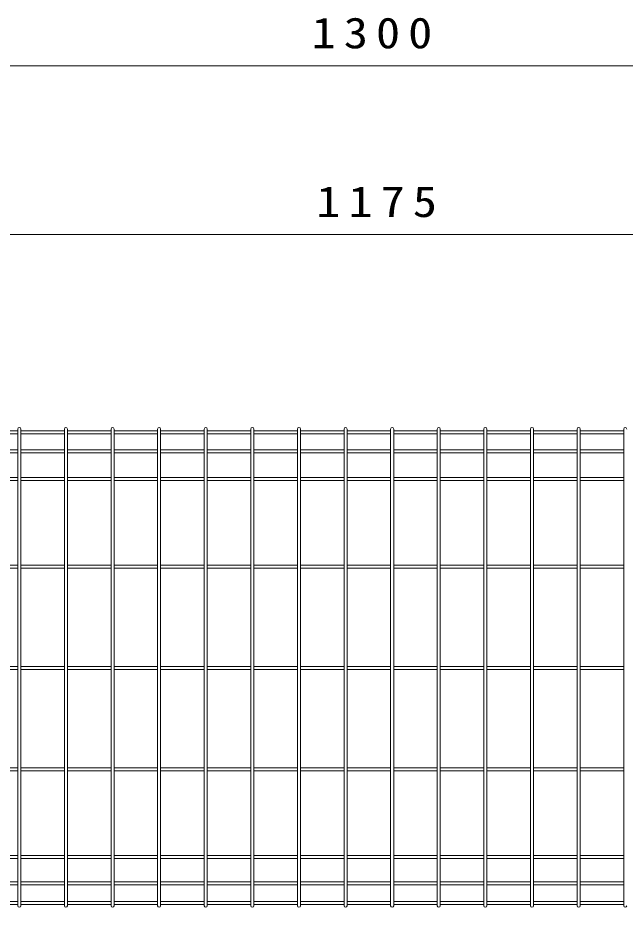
# Model space of a CAD drawing. Units: millimetres on the paper, scale 1:20. Extents: x -385 to 0, y 0 to 267.
# Drawn here: x -262.2 to -226.1, y 118.5 to 171.2 of the extents above; entities that cross this region are included whole.
import ezdxf

# ---------------------------------------------------------------- set-up
doc = ezdxf.new("R2010")
doc.units = ezdxf.units.MM
doc.layers.add('LY_1', color=7, linetype='Continuous', lineweight=13)
doc.styles.add('ＭＳ ゴシック', font='')
doc.styles.get('ＭＳ ゴシック').set_extended_font_data('MS Gothic')

msp = doc.modelspace()

# ---------------------------------------------------------------- linework, layer by layer
at = {"layer": 'LY_1'}
for p, q in [((-273.834, 168.362), (-208.834, 168.362)), ((-270.445, 158.362), (-211.673, 158.362)), ((-264.737, 146.715), (-262.153, 146.715)), ((-262.153, 118.569), (-262.153, 146.825)), ((-261.973, 146.825), (-261.973, 118.569)), ((-261.973, 146.715), (-259.389, 146.715)), ((-259.389, 118.569), (-259.389, 146.825)), ((-259.209, 146.825), (-259.209, 118.569)), ((-259.209, 146.715), (-256.625, 146.715)), ((-256.625, 118.569), (-256.625, 146.825)), ((-256.445, 146.825), (-256.445, 118.569)), ((-256.445, 146.715), (-253.861, 146.715)), ((-253.861, 118.569), (-253.861, 146.825)), ((-253.681, 146.825), (-253.681, 118.569)), ((-253.681, 146.715), (-251.097, 146.715)), ((-251.097, 118.569), (-251.097, 146.825)), ((-250.917, 146.825), (-250.917, 118.569)), ((-250.917, 146.715), (-248.333, 146.715)), ((-248.333, 118.569), (-248.333, 146.825)), ((-248.153, 146.825), (-248.153, 118.569)), ((-248.153, 146.715), (-245.57, 146.715)), ((-245.57, 118.569), (-245.57, 146.825)), ((-245.39, 146.825), (-245.39, 118.569)), ((-245.39, 146.715), (-242.806, 146.715)), ((-242.806, 118.569), (-242.806, 146.825)), ((-242.626, 146.825), (-242.626, 118.569)), ((-242.626, 146.715), (-240.042, 146.715)), ((-240.042, 118.569), (-240.042, 146.825)), ((-239.862, 146.825), (-239.862, 118.569)), ((-239.862, 146.715), (-237.278, 146.715)), ((-237.278, 118.569), (-237.278, 146.825)), ((-237.098, 146.825), (-237.098, 118.569)), ((-237.098, 146.715), (-234.514, 146.715)), ((-234.514, 118.569), (-234.514, 146.825)), ((-234.334, 146.825), (-234.334, 118.569)), ((-234.334, 146.715), (-231.75, 146.715)), ((-231.75, 118.569), (-231.75, 146.825)), ((-231.57, 146.825), (-231.57, 118.569)), ((-231.57, 146.715), (-228.986, 146.715)), ((-228.986, 118.569), (-228.986, 146.825)), ((-228.806, 146.825), (-228.806, 118.569)), ((-228.806, 146.715), (-226.222, 146.715)), ((-226.222, 118.569), (-226.222, 146.825)), ((-264.737, 146.535), (-262.153, 146.535)), ((-261.973, 146.535), (-259.389, 146.535)), ((-259.209, 146.535), (-256.625, 146.535)), ((-256.445, 146.535), (-253.861, 146.535)), ((-253.681, 146.535), (-251.097, 146.535)), ((-250.917, 146.535), (-248.333, 146.535)), ((-248.153, 146.535), (-245.57, 146.535)), ((-245.39, 146.535), (-242.806, 146.535)), ((-242.626, 146.535), (-240.042, 146.535)), ((-239.862, 146.535), (-237.278, 146.535)), ((-237.098, 146.535), (-234.514, 146.535)), ((-234.334, 146.535), (-231.75, 146.535)), ((-231.57, 146.535), (-228.986, 146.535)), ((-228.806, 146.535), (-226.222, 146.535)), ((-264.737, 145.585), (-262.153, 145.585)), ((-261.973, 145.585), (-259.389, 145.585)), ((-259.209, 145.585), (-256.625, 145.585)), ((-256.445, 145.585), (-253.861, 145.585)), ((-253.681, 145.585), (-251.097, 145.585)), ((-250.917, 145.585), (-248.333, 145.585)), ((-248.153, 145.585), (-245.57, 145.585)), ((-245.39, 145.585), (-242.806, 145.585)), ((-242.626, 145.585), (-240.042, 145.585)), ((-239.862, 145.585), (-237.278, 145.585)), ((-237.098, 145.585), (-234.514, 145.585)), ((-234.334, 145.585), (-231.75, 145.585)), ((-231.57, 145.585), (-228.986, 145.585)), ((-228.806, 145.585), (-226.222, 145.585)), ((-264.737, 145.405), (-262.153, 145.405)), ((-261.973, 145.405), (-259.389, 145.405)), ((-259.209, 145.405), (-256.625, 145.405)), ((-256.445, 145.405), (-253.861, 145.405)), ((-253.681, 145.405), (-251.097, 145.405)), ((-250.917, 145.405), (-248.333, 145.405)), ((-248.153, 145.405), (-245.57, 145.405)), ((-245.39, 145.405), (-242.806, 145.405)), ((-242.626, 145.405), (-240.042, 145.405)), ((-239.862, 145.405), (-237.278, 145.405)), ((-237.098, 145.405), (-234.514, 145.405)), ((-234.334, 145.405), (-231.75, 145.405)), ((-231.57, 145.405), (-228.986, 145.405)), ((-228.806, 145.405), (-226.222, 145.405)), ((-264.737, 143.95), (-262.153, 143.95)), ((-261.973, 143.95), (-259.389, 143.95)), ((-259.209, 143.95), (-256.625, 143.95)), ((-256.445, 143.95), (-253.861, 143.95)), ((-253.681, 143.95), (-251.097, 143.95)), ((-250.917, 143.95), (-248.333, 143.95)), ((-248.153, 143.95), (-245.57, 143.95)), ((-245.39, 143.95), (-242.806, 143.95)), ((-242.626, 143.95), (-240.042, 143.95)), ((-239.862, 143.95), (-237.278, 143.95)), ((-237.098, 143.95), (-234.514, 143.95)), ((-234.334, 143.95), (-231.75, 143.95)), ((-231.57, 143.95), (-228.986, 143.95)), ((-228.806, 143.95), (-226.222, 143.95)), ((-264.737, 143.77), (-262.153, 143.77)), ((-261.973, 143.77), (-259.389, 143.77)), ((-259.209, 143.77), (-256.625, 143.77)), ((-256.445, 143.77), (-253.861, 143.77)), ((-253.681, 143.77), (-251.097, 143.77)), ((-250.917, 143.77), (-248.333, 143.77)), ((-248.153, 143.77), (-245.57, 143.77)), ((-245.39, 143.77), (-242.806, 143.77)), ((-242.626, 143.77), (-240.042, 143.77)), ((-239.862, 143.77), (-237.278, 143.77)), ((-237.098, 143.77), (-234.514, 143.77)), ((-234.334, 143.77), (-231.75, 143.77)), ((-231.57, 143.77), (-228.986, 143.77)), ((-228.806, 143.77), (-226.222, 143.77)), ((-264.737, 138.75), (-262.153, 138.75)), ((-261.973, 138.75), (-259.389, 138.75)), ((-259.209, 138.75), (-256.625, 138.75)), ((-256.445, 138.75), (-253.861, 138.75)), ((-253.681, 138.75), (-251.097, 138.75)), ((-250.917, 138.75), (-248.333, 138.75)), ((-248.153, 138.75), (-245.57, 138.75)), ((-245.39, 138.75), (-242.806, 138.75)), ((-242.626, 138.75), (-240.042, 138.75)), ((-239.862, 138.75), (-237.278, 138.75)), ((-237.098, 138.75), (-234.514, 138.75)), ((-234.334, 138.75), (-231.75, 138.75)), ((-231.57, 138.75), (-228.986, 138.75)), ((-228.806, 138.75), (-226.222, 138.75)), ((-264.737, 138.57), (-262.153, 138.57)), ((-261.973, 138.57), (-259.389, 138.57)), ((-259.209, 138.57), (-256.625, 138.57)), ((-256.445, 138.57), (-253.861, 138.57)), ((-253.681, 138.57), (-251.097, 138.57)), ((-250.917, 138.57), (-248.333, 138.57)), ((-248.153, 138.57), (-245.57, 138.57)), ((-245.39, 138.57), (-242.806, 138.57)), ((-242.626, 138.57), (-240.042, 138.57)), ((-239.862, 138.57), (-237.278, 138.57)), ((-237.098, 138.57), (-234.514, 138.57)), ((-234.334, 138.57), (-231.75, 138.57)), ((-231.57, 138.57), (-228.986, 138.57)), ((-228.806, 138.57), (-226.222, 138.57)), ((-264.737, 132.75), (-262.153, 132.75)), ((-264.737, 132.57), (-262.153, 132.57)), ((-261.973, 132.75), (-259.389, 132.75)), ((-261.973, 132.57), (-259.389, 132.57)), ((-259.209, 132.75), (-256.625, 132.75)), ((-259.209, 132.57), (-256.625, 132.57)), ((-256.445, 132.75), (-253.861, 132.75)), ((-256.445, 132.57), (-253.861, 132.57)), ((-253.681, 132.75), (-251.097, 132.75)), ((-253.681, 132.57), (-251.097, 132.57)), ((-250.917, 132.75), (-248.333, 132.75)), ((-250.917, 132.57), (-248.333, 132.57)), ((-248.153, 132.75), (-245.57, 132.75)), ((-248.153, 132.57), (-245.57, 132.57)), ((-245.39, 132.75), (-242.806, 132.75)), ((-245.39, 132.57), (-242.806, 132.57)), ((-242.626, 132.75), (-240.042, 132.75)), ((-242.626, 132.57), (-240.042, 132.57)), ((-239.862, 132.75), (-237.278, 132.75)), ((-239.862, 132.57), (-237.278, 132.57)), ((-237.098, 132.75), (-234.514, 132.75)), ((-237.098, 132.57), (-234.514, 132.57)), ((-234.334, 132.75), (-231.75, 132.75)), ((-234.334, 132.57), (-231.75, 132.57)), ((-231.57, 132.75), (-228.986, 132.75)), ((-231.57, 132.57), (-228.986, 132.57)), ((-228.806, 132.75), (-226.222, 132.75)), ((-228.806, 132.57), (-226.222, 132.57)), ((-264.737, 126.75), (-262.153, 126.75)), ((-264.737, 126.57), (-262.153, 126.57)), ((-261.973, 126.75), (-259.389, 126.75)), ((-261.973, 126.57), (-259.389, 126.57)), ((-259.209, 126.75), (-256.625, 126.75)), ((-259.209, 126.57), (-256.625, 126.57)), ((-256.445, 126.75), (-253.861, 126.75)), ((-256.445, 126.57), (-253.861, 126.57)), ((-253.681, 126.75), (-251.097, 126.75)), ((-253.681, 126.57), (-251.097, 126.57)), ((-250.917, 126.75), (-248.333, 126.75)), ((-250.917, 126.57), (-248.333, 126.57)), ((-248.153, 126.75), (-245.57, 126.75)), ((-248.153, 126.57), (-245.57, 126.57)), ((-245.39, 126.75), (-242.806, 126.75)), ((-245.39, 126.57), (-242.806, 126.57)), ((-242.626, 126.75), (-240.042, 126.75)), ((-242.626, 126.57), (-240.042, 126.57)), ((-239.862, 126.75), (-237.278, 126.75)), ((-239.862, 126.57), (-237.278, 126.57)), ((-237.098, 126.75), (-234.514, 126.75)), ((-237.098, 126.57), (-234.514, 126.57)), ((-234.334, 126.75), (-231.75, 126.75)), ((-234.334, 126.57), (-231.75, 126.57)), ((-231.57, 126.75), (-228.986, 126.75)), ((-231.57, 126.57), (-228.986, 126.57)), ((-228.806, 126.75), (-226.222, 126.75)), ((-228.806, 126.57), (-226.222, 126.57)), ((-264.737, 121.55), (-262.153, 121.55)), ((-264.737, 121.37), (-262.153, 121.37)), ((-261.973, 121.55), (-259.389, 121.55)), ((-261.973, 121.37), (-259.389, 121.37)), ((-259.209, 121.55), (-256.625, 121.55)), ((-259.209, 121.37), (-256.625, 121.37)), ((-256.445, 121.55), (-253.861, 121.55)), ((-256.445, 121.37), (-253.861, 121.37)), ((-253.681, 121.55), (-251.097, 121.55)), ((-253.681, 121.37), (-251.097, 121.37)), ((-250.917, 121.55), (-248.333, 121.55)), ((-250.917, 121.37), (-248.333, 121.37)), ((-248.153, 121.55), (-245.57, 121.55)), ((-248.153, 121.37), (-245.57, 121.37)), ((-245.39, 121.55), (-242.806, 121.55)), ((-245.39, 121.37), (-242.806, 121.37)), ((-242.626, 121.55), (-240.042, 121.55)), ((-242.626, 121.37), (-240.042, 121.37)), ((-239.862, 121.55), (-237.278, 121.55)), ((-239.862, 121.37), (-237.278, 121.37)), ((-237.098, 121.55), (-234.514, 121.55)), ((-237.098, 121.37), (-234.514, 121.37)), ((-234.334, 121.55), (-231.75, 121.55)), ((-234.334, 121.37), (-231.75, 121.37)), ((-231.57, 121.55), (-228.986, 121.55)), ((-231.57, 121.37), (-228.986, 121.37)), ((-228.806, 121.55), (-226.222, 121.55)), ((-228.806, 121.37), (-226.222, 121.37)), ((-264.737, 119.989), (-262.153, 119.989)), ((-264.737, 119.809), (-262.153, 119.809)), ((-261.973, 119.989), (-259.389, 119.989)), ((-261.973, 119.809), (-259.389, 119.809)), ((-259.209, 119.989), (-256.625, 119.989)), ((-259.209, 119.809), (-256.625, 119.809)), ((-256.445, 119.989), (-253.861, 119.989)), ((-256.445, 119.809), (-253.861, 119.809)), ((-253.681, 119.989), (-251.097, 119.989)), ((-253.681, 119.809), (-251.097, 119.809)), ((-250.917, 119.989), (-248.333, 119.989)), ((-250.917, 119.809), (-248.333, 119.809)), ((-248.153, 119.989), (-245.57, 119.989)), ((-248.153, 119.809), (-245.57, 119.809)), ((-245.39, 119.989), (-242.806, 119.989)), ((-245.39, 119.809), (-242.806, 119.809)), ((-242.626, 119.989), (-240.042, 119.989)), ((-242.626, 119.809), (-240.042, 119.809)), ((-239.862, 119.989), (-237.278, 119.989)), ((-239.862, 119.809), (-237.278, 119.809)), ((-237.098, 119.989), (-234.514, 119.989)), ((-237.098, 119.809), (-234.514, 119.809)), ((-234.334, 119.989), (-231.75, 119.989)), ((-234.334, 119.809), (-231.75, 119.809)), ((-231.57, 119.989), (-228.986, 119.989)), ((-231.57, 119.809), (-228.986, 119.809)), ((-228.806, 119.989), (-226.222, 119.989)), ((-228.806, 119.809), (-226.222, 119.809)), ((-264.737, 118.825), (-262.153, 118.825)), ((-264.737, 118.645), (-262.153, 118.645)), ((-261.973, 118.825), (-259.389, 118.825)), ((-261.973, 118.645), (-259.389, 118.645)), ((-259.209, 118.825), (-256.625, 118.825)), ((-259.209, 118.645), (-256.625, 118.645)), ((-256.445, 118.825), (-253.861, 118.825)), ((-256.445, 118.645), (-253.861, 118.645)), ((-253.681, 118.825), (-251.097, 118.825)), ((-253.681, 118.645), (-251.097, 118.645)), ((-250.917, 118.825), (-248.333, 118.825)), ((-250.917, 118.645), (-248.333, 118.645)), ((-248.153, 118.825), (-245.57, 118.825)), ((-248.153, 118.645), (-245.57, 118.645)), ((-245.39, 118.825), (-242.806, 118.825)), ((-245.39, 118.645), (-242.806, 118.645)), ((-242.626, 118.825), (-240.042, 118.825)), ((-242.626, 118.645), (-240.042, 118.645)), ((-239.862, 118.825), (-237.278, 118.825)), ((-239.862, 118.645), (-237.278, 118.645)), ((-237.098, 118.825), (-234.514, 118.825)), ((-237.098, 118.645), (-234.514, 118.645)), ((-234.334, 118.825), (-231.75, 118.825)), ((-234.334, 118.645), (-231.75, 118.645)), ((-231.57, 118.825), (-228.986, 118.825)), ((-231.57, 118.645), (-228.986, 118.645)), ((-228.806, 118.825), (-226.222, 118.825)), ((-228.806, 118.645), (-226.222, 118.645))]:
    msp.add_line(p, q, dxfattribs=at)
for centre, start, end in [((-262.063, 146.825), 0, 180), ((-259.299, 146.825), 0, 180), ((-256.535, 146.825), 0, 180), ((-253.771, 146.825), 0, 180), ((-251.007, 146.825), 0, 180), ((-248.243, 146.825), 0, 180), ((-245.48, 146.825), 0, 180), ((-242.716, 146.825), 0, 180), ((-239.952, 146.825), 0, 180), ((-237.188, 146.825), 0, 180), ((-234.424, 146.825), 0, 180), ((-231.66, 146.825), 0, 180), ((-228.896, 146.825), 0, 180), ((-226.132, 146.825), 0, 180), ((-262.063, 118.57), 180, 0), ((-259.299, 118.57), 180, 0), ((-256.535, 118.57), 180, 0), ((-253.771, 118.57), 180, 0), ((-251.007, 118.57), 180, 0), ((-248.243, 118.57), 180, 0), ((-245.48, 118.57), 180, 0), ((-242.716, 118.57), 180, 0), ((-239.952, 118.57), 180, 0), ((-237.188, 118.57), 180, 0), ((-234.424, 118.57), 180, 0), ((-231.66, 118.57), 180, 0), ((-228.896, 118.57), 180, 0), ((-226.132, 118.57), 180, 0)]:
    msp.add_arc(centre, 0.09, start, end, dxfattribs=at)

# ---------------------------------------------------------------- texts
at = {"layer": 'LY_1', "char_height": 1.833, "attachment_point": 8, "style": 'ＭＳ ゴシック'}
for s, insert in [('\\T1.33;\\W1.15;1300', (-240.913, 169.362)), ('\\T1.33;\\W1.15;1175', (-240.638, 159.362))]:
    msp.add_mtext(s, dxfattribs=dict(at, insert=insert))

doc.saveas('drawing.dxf')
